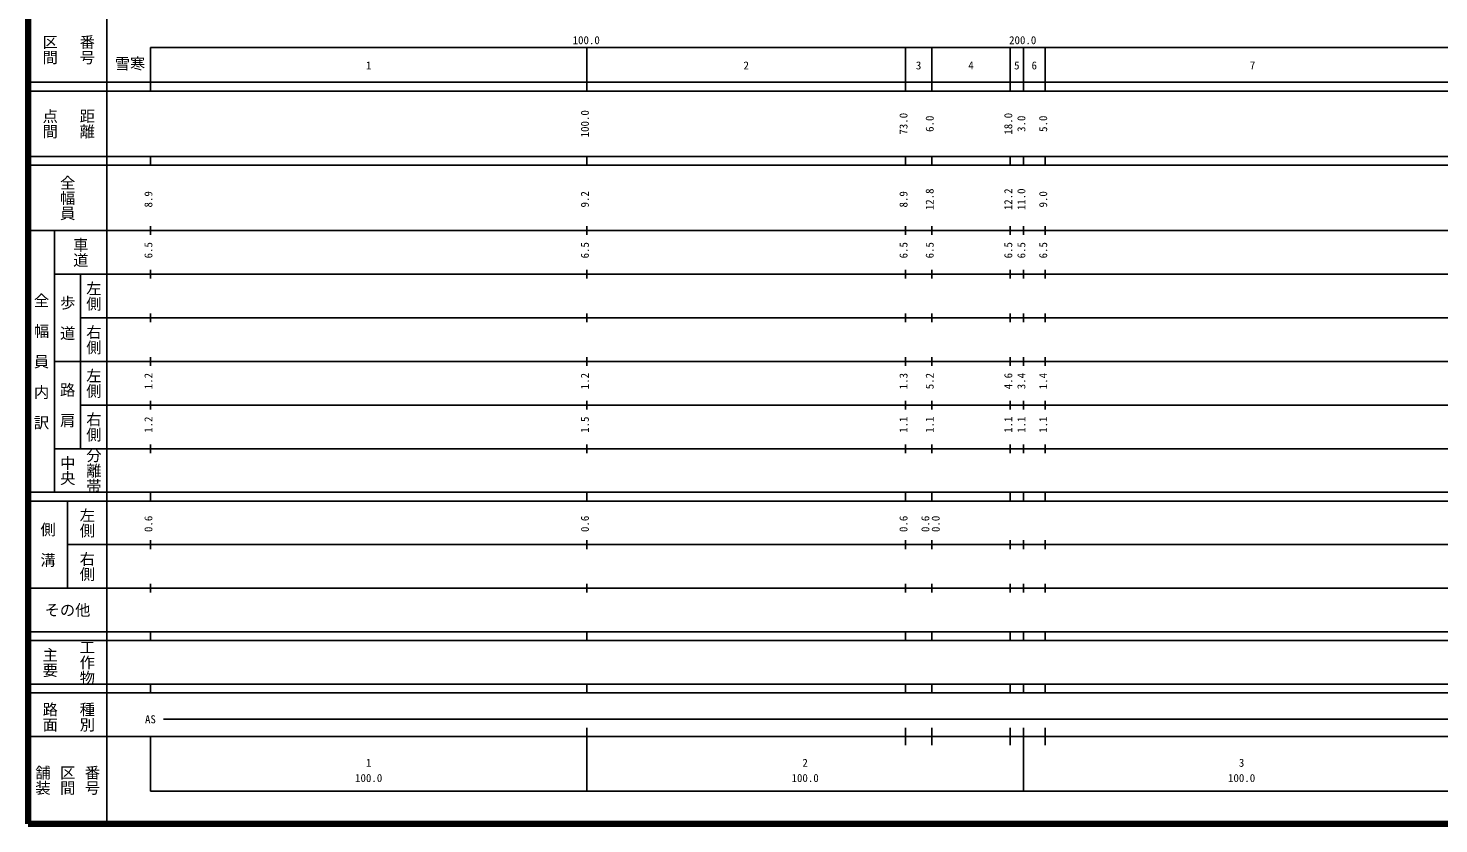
# Model space of a CAD drawing. Units: millimetres on the paper, enlarged 1000 times. Extents: x 40000 to 680000, y 20000 to 380000.
# Drawn here: x 40000 to 363178, y 20000 to 202409 of the extents above; entities that cross this region are included whole.
import ezdxf
from ezdxf.enums import TextEntityAlignment as Align

# ---------------------------------------------------------------- set-up
doc = ezdxf.new("R2010")
doc.units = ezdxf.units.MM
doc.header["$LTSCALE"] = 1000
doc.layers.add('M-TTL', color=2, linetype='Continuous', lineweight=140)
doc.layers.add('M-TTL-BAND', color=7, linetype='Continuous', lineweight=25)
doc.layers.add('M-TTL-TXT', color=7, linetype='Continuous')
doc.styles.add('@ＭＳ ゴシック', font='')
doc.styles.add('ＭＳ ゴシック', font='')
doc.styles.get('@ＭＳ ゴシック').set_extended_font_data('@MS Gothic')
doc.styles.get('ＭＳ ゴシック').set_extended_font_data('MS Gothic')

msp = doc.modelspace()

# ---------------------------------------------------------------- linework, layer by layer
at = {"layer": 'M-TTL'}
for p, q in [((40000, 380000), (40000, 20000)), ((40000, 20000), (680000, 20000))]:
    msp.add_line(p, q, dxfattribs=at)
at = {"layer": 'M-TTL-BAND'}
for p, q in [((58000, 370000), (58000, 20000)), ((68000, 198000), (579000, 198000)), ((68000, 198000), (68000, 188000)), ((168000, 188000), (168000, 198000)), ((241000, 188000), (241000, 198000)), ((247000, 188000), (247000, 198000)), ((265000, 188000), (265000, 198000)), ((268000, 188000), (268000, 198000)), ((273000, 188000), (273000, 198000)), ((40000, 190000), (579000, 190000)), ((40000, 188000), (579000, 188000)), ((40000, 173000), (579000, 173000)), ((68000, 171000), (68000, 173000)), ((168000, 171000), (168000, 173000)), ((241000, 171000), (241000, 173000)), ((247000, 171000), (247000, 173000)), ((265000, 171000), (265000, 173000)), ((268000, 171000), (268000, 173000)), ((273000, 171000), (273000, 173000)), ((40000, 171000), (579000, 171000)), ((40000, 156000), (579000, 156000)), ((46000, 96000), (46000, 156000)), ((68000, 155000), (68000, 157000)), ((168000, 155000), (168000, 157000)), ((241000, 155000), (241000, 157000)), ((247000, 155000), (247000, 157000)), ((265000, 155000), (265000, 157000)), ((268000, 155000), (268000, 157000)), ((273000, 155000), (273000, 157000)), ((46000, 146000), (579000, 146000)), ((52000, 146000), (52000, 106000)), ((68000, 145000), (68000, 147000)), ((168000, 145000), (168000, 147000)), ((241000, 145000), (241000, 147000)), ((247000, 145000), (247000, 147000)), ((265000, 145000), (265000, 147000)), ((268000, 145000), (268000, 147000)), ((273000, 145000), (273000, 147000)), ((52000, 136000), (579000, 136000)), ((68000, 135000), (68000, 137000)), ((168000, 135000), (168000, 137000)), ((241000, 135000), (241000, 137000)), ((247000, 135000), (247000, 137000)), ((265000, 135000), (265000, 137000)), ((268000, 135000), (268000, 137000)), ((273000, 135000), (273000, 137000)), ((68000, 125000), (68000, 127000)), ((168000, 125000), (168000, 127000)), ((241000, 125000), (241000, 127000)), ((247000, 125000), (247000, 127000)), ((265000, 125000), (265000, 127000)), ((268000, 125000), (268000, 127000)), ((273000, 125000), (273000, 127000)), ((46000, 126000), (579000, 126000)), ((68000, 115000), (68000, 117000)), ((168000, 115000), (168000, 117000)), ((241000, 115000), (241000, 117000)), ((247000, 115000), (247000, 117000)), ((265000, 115000), (265000, 117000)), ((268000, 115000), (268000, 117000)), ((273000, 115000), (273000, 117000)), ((52000, 116000), (579000, 116000)), ((68000, 105000), (68000, 107000)), ((168000, 105000), (168000, 107000)), ((241000, 105000), (241000, 107000)), ((247000, 105000), (247000, 107000)), ((265000, 105000), (265000, 107000)), ((268000, 105000), (268000, 107000)), ((273000, 105000), (273000, 107000)), ((46000, 106000), (579000, 106000)), ((40000, 96000), (579000, 96000)), ((40000, 94000), (579000, 94000)), ((49000, 94000), (49000, 74000)), ((68000, 94000), (68000, 96000)), ((168000, 94000), (168000, 96000)), ((241000, 94000), (241000, 96000)), ((247000, 94000), (247000, 96000)), ((265000, 94000), (265000, 96000)), ((268000, 94000), (268000, 96000)), ((273000, 94000), (273000, 96000)), ((68000, 83000), (68000, 85000)), ((168000, 83000), (168000, 85000)), ((241000, 83000), (241000, 85000)), ((247000, 83000), (247000, 85000)), ((265000, 83000), (265000, 85000)), ((268000, 83000), (268000, 85000)), ((273000, 83000), (273000, 85000)), ((49000, 84000), (579000, 84000)), ((68000, 73000), (68000, 75000)), ((168000, 73000), (168000, 75000)), ((241000, 73000), (241000, 75000)), ((247000, 73000), (247000, 75000)), ((265000, 73000), (265000, 75000)), ((268000, 73000), (268000, 75000)), ((273000, 73000), (273000, 75000)), ((40000, 74000), (579000, 74000)), ((40000, 64000), (579000, 64000)), ((40000, 62000), (579000, 62000)), ((68000, 62000), (68000, 64000)), ((168000, 62000), (168000, 64000)), ((241000, 62000), (241000, 64000)), ((247000, 62000), (247000, 64000)), ((265000, 62000), (265000, 64000)), ((268000, 62000), (268000, 64000)), ((273000, 62000), (273000, 64000)), ((40000, 52000), (579000, 52000)), ((68000, 50000), (68000, 52000)), ((168000, 50000), (168000, 52000)), ((241000, 50000), (241000, 52000)), ((247000, 50000), (247000, 52000)), ((265000, 50000), (265000, 52000)), ((268000, 50000), (268000, 52000)), ((273000, 50000), (273000, 52000)), ((40000, 50000), (579000, 50000)), ((71000, 44000), (565000, 44000)), ((40000, 40000), (579000, 40000)), ((68000, 40000), (68000, 27500)), ((168000, 27500), (168000, 42000)), ((241000, 38000), (241000, 42000)), ((247000, 38000), (247000, 42000)), ((265000, 38000), (265000, 42000)), ((268000, 27500), (268000, 42000)), ((273000, 38000), (273000, 42000)), ((68000, 27500), (579000, 27500))]:
    msp.add_line(p, q, dxfattribs=at)

# ---------------------------------------------------------------- texts
at = {"layer": 'M-TTL-BAND', "style": '@ＭＳ ゴシック'}
for s, p in [('区間', (45000, 197500)), ('番号', (53500, 197500)), ('点間', (45000, 180500)), ('距離', (53500, 180500)), ('全幅員', (49000, 163500)), ('車道', (52000, 151000)), ('左側', (55000, 141000)), ('全\u3000幅\u3000員\u3000内\u3000訳', (43000, 126000)), ('歩\u3000道', (49000, 136000)), ('右側', (55000, 131000)), ('左側', (55000, 121000)), ('路\u3000肩', (49000, 116000)), ('右側', (55000, 111000)), ('中央', (49000, 101000)), ('分離帯', (55000, 101000)), ('左側', (53500, 89000)), ('側\u3000溝', (44500, 84000)), ('右側', (53500, 79000)), ('工作物', (53500, 57000)), ('主要', (45000, 57000)), ('路面', (45000, 44500)), ('種別', (53500, 44500)), ('舗装', (43333, 30000)), ('区間', (49000, 30000)), ('番号', (54667, 30000))]:
    msp.add_text(s, height=2566, rotation=270, dxfattribs=at).set_placement(p, align=Align.MIDDLE_CENTER)
at = {"layer": 'M-TTL-BAND', "style": 'ＭＳ ゴシック'}
for s, p in [('100.0', (167844, 198195)), ('200.0', (267844, 198195)), ('1', (118000, 192405)), ('2', (204500, 192405)), ('3', (244000, 192405)), ('4', (256000, 192405)), ('5', (266500, 192405)), ('6', (270500, 192405)), ('7', (320500, 192405)), ('AS', (68000, 42500)), ('1', (118000, 32523)), ('2', (218000, 32523)), ('3', (318000, 32523)), ('100.0', (118000, 29033)), ('100.0', (218000, 29033)), ('100.0', (318000, 29033))]:
    msp.add_text(s, height=1833, dxfattribs=at).set_placement(p, align=Align.BOTTOM_CENTER)
for s, p in [('100.0', (169000, 180500)), ('73.0', (242000, 180500)), ('6.0', (248000, 180500)), ('18.0', (266000, 180500)), ('3.0', (269000, 180500)), ('5.0', (274000, 180500)), ('8.9', (69000, 163174)), ('9.2', (169000, 163174)), ('8.9', (242000, 163174)), ('12.8', (248000, 163174)), ('12.2', (266000, 163174)), ('11.0', (269000, 163174)), ('9.0', (274000, 163174)), ('6.5', (69000, 151500)), ('6.5', (169000, 151500)), ('6.5', (242000, 151500)), ('6.5', (248000, 151500)), ('6.5', (266000, 151500)), ('6.5', (269000, 151500)), ('6.5', (274000, 151500)), ('1.2', (69000, 121500)), ('1.2', (169000, 121500)), ('1.3', (242000, 121500)), ('5.2', (248000, 121500)), ('4.6', (266000, 121500)), ('3.4', (269000, 121500)), ('1.4', (274000, 121500)), ('1.2', (69000, 111500)), ('1.5', (169000, 111500)), ('1.1', (242000, 111500)), ('1.1', (248000, 111500)), ('1.1', (266000, 111500)), ('1.1', (269000, 111500)), ('1.1', (274000, 111500)), ('0.6', (69000, 88764)), ('0.6', (169000, 88764)), ('0.6', (242000, 88764)), ('0.6', (247000, 88764)), ('0.0', (249370, 88764))]:
    msp.add_text(s, height=1833, rotation=90, dxfattribs=at).set_placement(p, align=Align.BOTTOM_CENTER)
msp.add_text('その他', height=2566, dxfattribs=at).set_placement((49000, 69000), align=Align.MIDDLE_CENTER)
at = {"layer": 'M-TTL-TXT', "style": 'ＭＳ ゴシック'}
msp.add_text('雪寒', height=2566, dxfattribs=at).set_placement((63321, 194263), align=Align.MIDDLE_CENTER)

doc.saveas('drawing.dxf')
